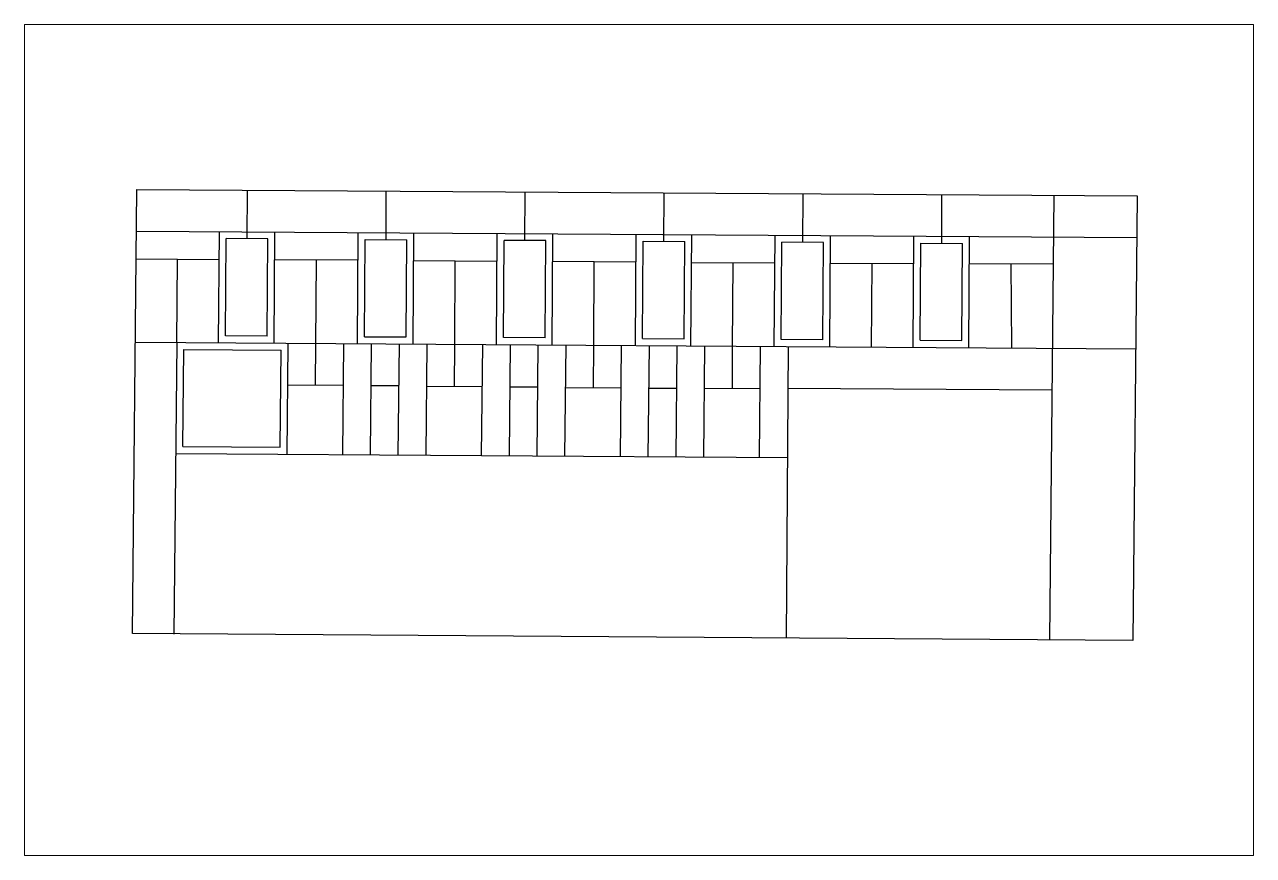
# Paper-space layout 'Présentation3' of a CAD drawing. Header units: inches. Extents: x 0.2 to 10.9, y 0.4 to 7.6.
# The model-space entities are those that its viewports show. They can reach past a viewport. Long polylines and large blocks are cut down to what shows.
import ezdxf

# ---------------------------------------------------------------- set-up
doc = ezdxf.new("R2010")
doc.units = ezdxf.units.IN
doc.header["$MEASUREMENT"] = 0

msp = doc.modelspace()

# ---------------------------------------------------------------- linework, layer by layer
for p, q in [((9.582, -2.089), (9.742, 13.901)), ((9.742, 13.901), (45.741, 13.666)), ((13.706, 12.125), (13.718, 13.875)), ((18.706, 12.092), (18.717, 13.842)), ((23.706, 12.06), (23.717, 13.809)), ((28.706, 12.027), (28.717, 13.777)), ((33.705, 11.994), (33.717, 13.744)), ((38.705, 11.962), (38.716, 13.712)), ((42.741, 13.696), (42.581, -2.303)), ((45.741, 13.666), (45.581, -2.333)), ((9.732, 12.401), (45.731, 12.166)), ((12.682, 8.381), (12.708, 12.381)), ((12.933, 8.63), (12.956, 12.13)), ((14.456, 12.12), (12.956, 12.13)), ((14.433, 8.62), (14.456, 12.12)), ((14.682, 8.368), (14.708, 12.368)), ((17.681, 8.349), (17.708, 12.349)), ((17.933, 8.597), (17.956, 12.097)), ((17.956, 12.097), (19.456, 12.087)), ((19.433, 8.587), (19.456, 12.087)), ((19.681, 8.336), (19.708, 12.336)), ((22.681, 8.316), (22.707, 12.316)), ((22.933, 8.564), (22.956, 12.064)), ((24.456, 12.055), (22.956, 12.064)), ((24.433, 8.555), (24.456, 12.055)), ((24.681, 8.303), (24.707, 12.303)), ((27.681, 8.284), (27.707, 12.283)), ((27.933, 8.532), (27.956, 12.032)), ((27.956, 12.032), (29.456, 12.022)), ((29.433, 8.522), (29.456, 12.022)), ((29.681, 8.271), (29.707, 12.27)), ((32.681, 8.251), (32.707, 12.251)), ((32.932, 8.499), (32.955, 11.999)), ((34.455, 11.989), (32.955, 11.999)), ((34.432, 8.49), (34.455, 11.989)), ((34.681, 8.238), (34.707, 12.238)), ((37.681, 8.218), (37.707, 12.218)), ((37.932, 8.467), (37.955, 11.967)), ((37.955, 11.967), (39.455, 11.957)), ((39.432, 8.457), (39.455, 11.957)), ((39.681, 8.205), (39.707, 12.205)), ((9.701, 11.401), (12.701, 11.381)), ((11.182, 8.374), (11.201, 11.391)), ((17.701, 11.349), (14.701, 11.368)), ((16.181, 8.341), (16.201, 11.358)), ((19.701, 11.336), (22.701, 11.316)), ((21.181, 8.308), (21.201, 11.326)), ((27.701, 11.283), (24.701, 11.303)), ((26.181, 8.276), (26.201, 11.293)), ((29.701, 11.27), (32.701, 11.251)), ((31.181, 8.243), (31.201, 11.261)), ((37.7, 11.218), (34.7, 11.238)), ((36.181, 8.21), (36.2, 11.228)), ((39.71, 11.218), (42.71, 11.238)), ((41.23, 8.21), (41.21, 11.228)), ((14.433, 8.62), (12.933, 8.63)), ((17.933, 8.597), (19.433, 8.587)), ((24.433, 8.555), (22.933, 8.564)), ((27.933, 8.532), (29.433, 8.522)), ((34.432, 8.49), (32.932, 8.499)), ((37.932, 8.467), (39.432, 8.457)), ((9.706, 8.401), (45.705, 8.166)), ((11.082, -2.104), (11.187, 8.391)), ((11.399, 4.64), (11.434, 8.139)), ((11.434, 8.139), (14.934, 8.117)), ((14.899, 4.617), (14.934, 8.117)), ((15.147, 4.365), (15.187, 8.351)), ((16.172, 6.859), (16.182, 8.359)), ((17.147, 4.366), (17.187, 8.352)), ((18.147, 4.356), (18.187, 8.345)), ((19.147, 4.346), (19.187, 8.339)), ((20.147, 4.347), (20.187, 8.332)), ((21.171, 6.808), (21.181, 8.308)), ((22.147, 4.327), (22.187, 8.319)), ((23.147, 4.317), (23.187, 8.313)), ((24.146, 4.306), (24.187, 8.306)), ((25.146, 4.296), (25.187, 8.3)), ((26.171, 6.758), (26.181, 8.293)), ((27.146, 4.276), (27.186, 8.287)), ((28.146, 4.266), (28.186, 8.28)), ((29.146, 4.256), (29.186, 8.274)), ((30.146, 4.267), (30.186, 8.267)), ((31.171, 6.74), (31.181, 8.261)), ((32.146, 4.254), (32.186, 8.254)), ((33.115, -2.249), (33.187, 8.248)), ((15.172, 6.865), (17.172, 6.852)), ((18.172, 6.846), (19.172, 6.839)), ((20.172, 6.815), (22.171, 6.802)), ((23.171, 6.795), (24.171, 6.789)), ((25.171, 6.765), (27.171, 6.752)), ((28.171, 6.745), (29.171, 6.739)), ((30.171, 6.746), (32.171, 6.733)), ((33.171, 6.746), (42.671, 6.686)), ((11.399, 4.64), (14.899, 4.617)), ((11.147, 4.391), (33.146, 4.246)), ((45.581, -2.333), (9.582, -2.089))]:
    msp.add_line(p, q)

psp = doc.layouts.new('Présentation3')

# ---------------------------------------------------------------- viewports
at = {"layer": '0'}
psp.add_viewport(center=(5.522, 4.047), size=(10.657, 7.20641), view_center_point=(27.812, 4.88), view_height=29.90601, dxfattribs=at)

doc.saveas('drawing.dxf')
